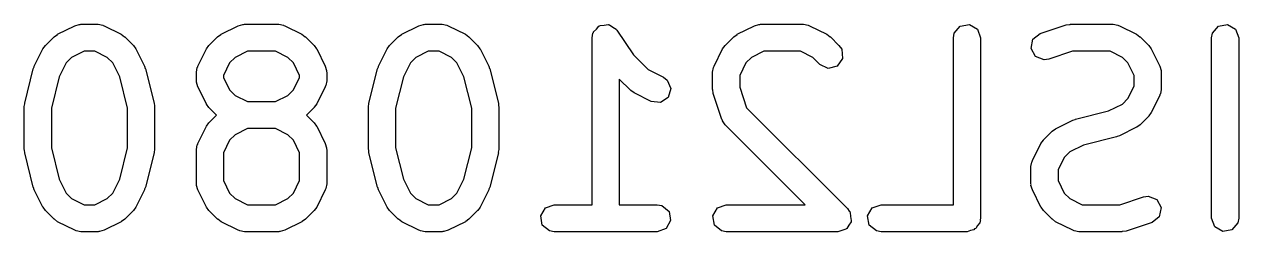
# Model space of a CAD drawing. Extents: x 0.71 to 2.8, y 0.02 to 3.49.
# Drawn here: x 1.488 to 1.7526, y 3.4401 to 3.4853 of the extents above; entities that cross this region are included whole.
import ezdxf

# ---------------------------------------------------------------- set-up
doc = ezdxf.new("R2010")
doc.units = 0
doc.header["$MEASUREMENT"] = 0
doc.layers.add('BLACK', color=7, linetype='CONTINUOUS')

msp = doc.modelspace()

# ---------------------------------------------------------------- linework, layer by layer
at = {"layer": 'BLACK', "linetype": 'CONTINUOUS'}
for p, q in [((1.49898, 3.48503), (1.49997, 3.48532)), ((1.49997, 3.48532), (1.50014, 3.48528)), ((1.50014, 3.48528), (1.5003, 3.48534)), ((1.5003, 3.48534), (1.50405, 3.48534)), ((1.50405, 3.48534), (1.50506, 3.48516)), ((1.50506, 3.48516), (1.5052, 3.48505)), ((1.5052, 3.48505), (1.50537, 3.48503)), ((1.5346, 3.48503), (1.53559, 3.48532)), ((1.53559, 3.48532), (1.53576, 3.48528)), ((1.53576, 3.48528), (1.53593, 3.48534)), ((1.53593, 3.48534), (1.54342, 3.48534)), ((1.54342, 3.48534), (1.54443, 3.48516)), ((1.54443, 3.48516), (1.54457, 3.48505)), ((1.54457, 3.48505), (1.54474, 3.48503)), ((1.57397, 3.48503), (1.57496, 3.48532)), ((1.57496, 3.48532), (1.57513, 3.48528)), ((1.57513, 3.48528), (1.5753, 3.48534)), ((1.5753, 3.48534), (1.57904, 3.48534)), ((1.57904, 3.48534), (1.58005, 3.48516)), ((1.58005, 3.48516), (1.58019, 3.48505)), ((1.58019, 3.48505), (1.58037, 3.48503)), ((1.61336, 3.48498), (1.61348, 3.48509)), ((1.61348, 3.48509), (1.61433, 3.48515)), ((1.61433, 3.48515), (1.61518, 3.4853)), ((1.61518, 3.4853), (1.61533, 3.48521)), ((1.61533, 3.48521), (1.61549, 3.48522)), ((1.61549, 3.48522), (1.61619, 3.48472)), ((1.64709, 3.48503), (1.64807, 3.48532)), ((1.64807, 3.48532), (1.64825, 3.48528)), ((1.64825, 3.48528), (1.64841, 3.48534)), ((1.64841, 3.48534), (1.65778, 3.48534)), ((1.65778, 3.48534), (1.65879, 3.48516)), ((1.65879, 3.48516), (1.65893, 3.48505)), ((1.65893, 3.48505), (1.65911, 3.48503)), ((1.69193, 3.48495), (1.69392, 3.4853)), ((1.69392, 3.4853), (1.69567, 3.48429)), ((1.70934, 3.48332), (1.71497, 3.48519)), ((1.71497, 3.48519), (1.71584, 3.48532)), ((1.71584, 3.48532), (1.7159, 3.48534)), ((1.7159, 3.48534), (1.72528, 3.48534)), ((1.72528, 3.48534), (1.72629, 3.48516)), ((1.72629, 3.48516), (1.72642, 3.48505)), ((1.72642, 3.48505), (1.7266, 3.48503)), ((1.74817, 3.48495), (1.75016, 3.4853)), ((1.75016, 3.4853), (1.75191, 3.48429)), ((1.49259, 3.48073), (1.49447, 3.4826)), ((1.49447, 3.4826), (1.49519, 3.48311)), ((1.49519, 3.48311), (1.49523, 3.48316)), ((1.49523, 3.48316), (1.49898, 3.48503)), ((1.50537, 3.48503), (1.50912, 3.48316)), ((1.50912, 3.48316), (1.50983, 3.48263)), ((1.50983, 3.48263), (1.50989, 3.4826)), ((1.50989, 3.4826), (1.51177, 3.48073)), ((1.52821, 3.48073), (1.53009, 3.4826)), ((1.53009, 3.4826), (1.53081, 3.48311)), ((1.53081, 3.48311), (1.53086, 3.48316)), ((1.53086, 3.48316), (1.5346, 3.48503)), ((1.54474, 3.48503), (1.54849, 3.48316)), ((1.54849, 3.48316), (1.5492, 3.48263)), ((1.5492, 3.48263), (1.54926, 3.4826)), ((1.54926, 3.4826), (1.55114, 3.48073)), ((1.56758, 3.48073), (1.56946, 3.4826)), ((1.56946, 3.4826), (1.57018, 3.48311)), ((1.57018, 3.48311), (1.57023, 3.48316)), ((1.57023, 3.48316), (1.57397, 3.48503)), ((1.58037, 3.48503), (1.58411, 3.48316)), ((1.58411, 3.48316), (1.58482, 3.48263)), ((1.58482, 3.48263), (1.58488, 3.4826)), ((1.58488, 3.4826), (1.58676, 3.48073)), ((1.61171, 3.48239), (1.61189, 3.4834)), ((1.61189, 3.4834), (1.612, 3.48353)), ((1.612, 3.48353), (1.61202, 3.4837)), ((1.61202, 3.4837), (1.61264, 3.48429)), ((1.61264, 3.48429), (1.61319, 3.48495)), ((1.61319, 3.48495), (1.61336, 3.48498)), ((1.61619, 3.48472), (1.61693, 3.48429)), ((1.61693, 3.48429), (1.61699, 3.48413)), ((1.61699, 3.48413), (1.61712, 3.48403)), ((1.61712, 3.48403), (1.62071, 3.47865)), ((1.6407, 3.48073), (1.64257, 3.4826)), ((1.64257, 3.4826), (1.6433, 3.48311)), ((1.6433, 3.48311), (1.64334, 3.48316)), ((1.64334, 3.48316), (1.64709, 3.48503)), ((1.65911, 3.48503), (1.66285, 3.48316)), ((1.66285, 3.48316), (1.66356, 3.48263)), ((1.66356, 3.48263), (1.66362, 3.4826)), ((1.66362, 3.4826), (1.6655, 3.48073)), ((1.69045, 3.48239), (1.69063, 3.4834)), ((1.69063, 3.4834), (1.69193, 3.48495)), ((1.69567, 3.48429), (1.69636, 3.48239)), ((1.70776, 3.48206), (1.70934, 3.48332)), ((1.7266, 3.48503), (1.73035, 3.48316)), ((1.73035, 3.48316), (1.73106, 3.48263)), ((1.73106, 3.48263), (1.73111, 3.4826)), ((1.73111, 3.4826), (1.73299, 3.48073)), ((1.7467, 3.48239), (1.74687, 3.4834)), ((1.74687, 3.4834), (1.74817, 3.48495)), ((1.75191, 3.48429), (1.7526, 3.48239)), ((1.49016, 3.47621), (1.49204, 3.47996)), ((1.49204, 3.47996), (1.49257, 3.48067)), ((1.49257, 3.48067), (1.49259, 3.48073)), ((1.51177, 3.48073), (1.51227, 3.48)), ((1.51227, 3.48), (1.51232, 3.47996)), ((1.51232, 3.47996), (1.51419, 3.47621)), ((1.52579, 3.47621), (1.52766, 3.47996)), ((1.52766, 3.47996), (1.52819, 3.48067)), ((1.52819, 3.48067), (1.52821, 3.48073)), ((1.55114, 3.48073), (1.55164, 3.48)), ((1.55164, 3.48), (1.55169, 3.47996)), ((1.55169, 3.47996), (1.55356, 3.47621)), ((1.56516, 3.47621), (1.56703, 3.47996)), ((1.56703, 3.47996), (1.56756, 3.48067)), ((1.56756, 3.48067), (1.56758, 3.48073)), ((1.58676, 3.48073), (1.58726, 3.48)), ((1.58726, 3.48), (1.58731, 3.47996)), ((1.58731, 3.47996), (1.58918, 3.47621)), ((1.61171, 3.44597), (1.61171, 3.48239)), ((1.63827, 3.47621), (1.64015, 3.47996)), ((1.64015, 3.47996), (1.64067, 3.48067)), ((1.64067, 3.48067), (1.6407, 3.48073)), ((1.6655, 3.48073), (1.66609, 3.47989)), ((1.66609, 3.47989), (1.66626, 3.47788)), ((1.69045, 3.44597), (1.69045, 3.48239)), ((1.69636, 3.48239), (1.69636, 3.44302)), ((1.70736, 3.48008), (1.70776, 3.48206)), ((1.70832, 3.4783), (1.70736, 3.48008)), ((1.73299, 3.48073), (1.73349, 3.48)), ((1.73349, 3.48), (1.73354, 3.47996)), ((1.73354, 3.47996), (1.73542, 3.47621)), ((1.7467, 3.44302), (1.7467, 3.48239)), ((1.7526, 3.48239), (1.7526, 3.44302)), ((1.4983, 3.47809), (1.49711, 3.47689)), ((1.501, 3.47944), (1.4983, 3.47809)), ((1.50336, 3.47944), (1.501, 3.47944)), ((1.50605, 3.47809), (1.50336, 3.47944)), ((1.50725, 3.47689), (1.50605, 3.47809)), ((1.53392, 3.47809), (1.53273, 3.47689)), ((1.53662, 3.47944), (1.53392, 3.47809)), ((1.54273, 3.47944), (1.53662, 3.47944)), ((1.54542, 3.47809), (1.54273, 3.47944)), ((1.54662, 3.47689), (1.54542, 3.47809)), ((1.57329, 3.47809), (1.5721, 3.47689)), ((1.57599, 3.47944), (1.57329, 3.47809)), ((1.57835, 3.47944), (1.57599, 3.47944)), ((1.58105, 3.47809), (1.57835, 3.47944)), ((1.58224, 3.47689), (1.58105, 3.47809)), ((1.62071, 3.47865), (1.62391, 3.47544)), ((1.64641, 3.47809), (1.64521, 3.47689)), ((1.64911, 3.47944), (1.64641, 3.47809)), ((1.65709, 3.47944), (1.64911, 3.47944)), ((1.65979, 3.47809), (1.65709, 3.47944)), ((1.66132, 3.47655), (1.65979, 3.47809)), ((1.66626, 3.47788), (1.6651, 3.47622)), ((1.7102, 3.47756), (1.70832, 3.4783)), ((1.71121, 3.47771), (1.7102, 3.47756)), ((1.71638, 3.47944), (1.71121, 3.47771)), ((1.72458, 3.47944), (1.71638, 3.47944)), ((1.72728, 3.47809), (1.72458, 3.47944)), ((1.72847, 3.47689), (1.72728, 3.47809)), ((1.48807, 3.46811), (1.48994, 3.47561)), ((1.48994, 3.47561), (1.49015, 3.47607)), ((1.49015, 3.47607), (1.49016, 3.47621)), ((1.49711, 3.47689), (1.49559, 3.47386)), ((1.50877, 3.47386), (1.50725, 3.47689)), ((1.51419, 3.47621), (1.51434, 3.47572)), ((1.51434, 3.47572), (1.51442, 3.47561)), ((1.51442, 3.47561), (1.51629, 3.46811)), ((1.52547, 3.47489), (1.52565, 3.4759)), ((1.52547, 3.47302), (1.52547, 3.47489)), ((1.52565, 3.4759), (1.52576, 3.47604)), ((1.52576, 3.47604), (1.52579, 3.47621)), ((1.53273, 3.47689), (1.53138, 3.47419)), ((1.54797, 3.47419), (1.54662, 3.47689)), ((1.55356, 3.47621), (1.55386, 3.47523)), ((1.55386, 3.47523), (1.55382, 3.47506)), ((1.55382, 3.47506), (1.55388, 3.47489)), ((1.55388, 3.47489), (1.55388, 3.47302)), ((1.56306, 3.46811), (1.56493, 3.47561)), ((1.56493, 3.47561), (1.56514, 3.47607)), ((1.56514, 3.47607), (1.56516, 3.47621)), ((1.5721, 3.47689), (1.57058, 3.47386)), ((1.58376, 3.47386), (1.58224, 3.47689)), ((1.58918, 3.47621), (1.58933, 3.47572)), ((1.58933, 3.47572), (1.58941, 3.47561)), ((1.58941, 3.47561), (1.59128, 3.46811)), ((1.62391, 3.47544), (1.62723, 3.47378)), ((1.63796, 3.47489), (1.63814, 3.4759)), ((1.63796, 3.47114), (1.63796, 3.47489)), ((1.63814, 3.4759), (1.63825, 3.47604)), ((1.63825, 3.47604), (1.63827, 3.47621)), ((1.64521, 3.47689), (1.64386, 3.47419)), ((1.66315, 3.4757), (1.66132, 3.47655)), ((1.6651, 3.47622), (1.66315, 3.4757)), ((1.72982, 3.47419), (1.72847, 3.47689)), ((1.73542, 3.47621), (1.73571, 3.47523)), ((1.73571, 3.47523), (1.73567, 3.47506)), ((1.73567, 3.47506), (1.73573, 3.47489)), ((1.73573, 3.47489), (1.73573, 3.47114)), ((1.49559, 3.47386), (1.49388, 3.46703)), ((1.51048, 3.46703), (1.50877, 3.47386)), ((1.52553, 3.47285), (1.52547, 3.47302)), ((1.52549, 3.47268), (1.52553, 3.47285)), ((1.52579, 3.47169), (1.52549, 3.47268)), ((1.53138, 3.47419), (1.53138, 3.47371)), ((1.53138, 3.47371), (1.53273, 3.47101)), ((1.54662, 3.47101), (1.54797, 3.47371)), ((1.54797, 3.47371), (1.54797, 3.47419)), ((1.55358, 3.47187), (1.55356, 3.47169)), ((1.5537, 3.47201), (1.55358, 3.47187)), ((1.55388, 3.47302), (1.5537, 3.47201)), ((1.57058, 3.47386), (1.56887, 3.46703)), ((1.58547, 3.46703), (1.58376, 3.47386)), ((1.62008, 3.47093), (1.61762, 3.47339)), ((1.61762, 3.47339), (1.61762, 3.44597)), ((1.62723, 3.47378), (1.62806, 3.47317)), ((1.62806, 3.47317), (1.62886, 3.47132)), ((1.64386, 3.47419), (1.64386, 3.47162)), ((1.72847, 3.46914), (1.72982, 3.47184)), ((1.72982, 3.47184), (1.72982, 3.47419)), ((1.52766, 3.46795), (1.52579, 3.47169)), ((1.53273, 3.47101), (1.53392, 3.46982)), ((1.53392, 3.46982), (1.53662, 3.46847)), ((1.54273, 3.46847), (1.54542, 3.46982)), ((1.54542, 3.46982), (1.54662, 3.47101)), ((1.55356, 3.47169), (1.55169, 3.46795)), ((1.62013, 3.4709), (1.62008, 3.47093)), ((1.62084, 3.47037), (1.62013, 3.4709)), ((1.62459, 3.4685), (1.62084, 3.47037)), ((1.62829, 3.46938), (1.6266, 3.46827)), ((1.62886, 3.47132), (1.62829, 3.46938)), ((1.63798, 3.47108), (1.63796, 3.47114)), ((1.63811, 3.47021), (1.63798, 3.47108)), ((1.63999, 3.46458), (1.63811, 3.47021)), ((1.64386, 3.47162), (1.64537, 3.46711)), ((1.73542, 3.46982), (1.73354, 3.46607)), ((1.73544, 3.47), (1.73542, 3.46982)), ((1.73555, 3.47013), (1.73544, 3.47)), ((1.73573, 3.47114), (1.73555, 3.47013)), ((1.48798, 3.46739), (1.48808, 3.46797)), ((1.48798, 3.45802), (1.48798, 3.46739)), ((1.48808, 3.46797), (1.48807, 3.46811)), ((1.49388, 3.46703), (1.49388, 3.45838)), ((1.51048, 3.45838), (1.51048, 3.46703)), ((1.51629, 3.46811), (1.51633, 3.46752)), ((1.51633, 3.46752), (1.51638, 3.46739)), ((1.51638, 3.46739), (1.51638, 3.45802)), ((1.52771, 3.4679), (1.52766, 3.46795)), ((1.52821, 3.46718), (1.52771, 3.4679)), ((1.52987, 3.46552), (1.52821, 3.46718)), ((1.53662, 3.46847), (1.54273, 3.46847)), ((1.55114, 3.46718), (1.54947, 3.46552)), ((1.55116, 3.46724), (1.55114, 3.46718)), ((1.55169, 3.46795), (1.55116, 3.46724)), ((1.56297, 3.46739), (1.56307, 3.46797)), ((1.56297, 3.45802), (1.56297, 3.46739)), ((1.56307, 3.46797), (1.56306, 3.46811)), ((1.56887, 3.46703), (1.56887, 3.45838)), ((1.58547, 3.45838), (1.58547, 3.46703)), ((1.59128, 3.46811), (1.59132, 3.46752)), ((1.59132, 3.46752), (1.59137, 3.46739)), ((1.59137, 3.46739), (1.59137, 3.45802)), ((1.6266, 3.46827), (1.62459, 3.4685)), ((1.64537, 3.46711), (1.66737, 3.44511)), ((1.72425, 3.46643), (1.72728, 3.46794)), ((1.72728, 3.46794), (1.72847, 3.46914)), ((1.52821, 3.46385), (1.52987, 3.46552)), ((1.54947, 3.46552), (1.55114, 3.46385)), ((1.6401, 3.46444), (1.63999, 3.46458)), ((1.64011, 3.46427), (1.6401, 3.46444)), ((1.6407, 3.46343), (1.64011, 3.46427)), ((1.71271, 3.46253), (1.71646, 3.46441)), ((1.71646, 3.46441), (1.71695, 3.46455)), ((1.71695, 3.46455), (1.71706, 3.46463)), ((1.71706, 3.46463), (1.72425, 3.46643)), ((1.73299, 3.4653), (1.73111, 3.46343)), ((1.73302, 3.46536), (1.73299, 3.4653)), ((1.73354, 3.46607), (1.73302, 3.46536)), ((1.52579, 3.45934), (1.52766, 3.46309)), ((1.52766, 3.46309), (1.52819, 3.4638)), ((1.52819, 3.4638), (1.52821, 3.46385)), ((1.53662, 3.46256), (1.53392, 3.46121)), ((1.54273, 3.46256), (1.53662, 3.46256)), ((1.54542, 3.46121), (1.54273, 3.46256)), ((1.55114, 3.46385), (1.55164, 3.46313)), ((1.55164, 3.46313), (1.55169, 3.46309)), ((1.55169, 3.46309), (1.55356, 3.45934)), ((1.65816, 3.44597), (1.6407, 3.46343)), ((1.71007, 3.4601), (1.71194, 3.46198)), ((1.71194, 3.46198), (1.71266, 3.46249)), ((1.71266, 3.46249), (1.71271, 3.46253)), ((1.73035, 3.46288), (1.7266, 3.461)), ((1.73039, 3.46292), (1.73035, 3.46288)), ((1.73111, 3.46343), (1.73039, 3.46292)), ((1.52547, 3.45802), (1.52565, 3.45903)), ((1.52565, 3.45903), (1.52576, 3.45916)), ((1.52576, 3.45916), (1.52579, 3.45934)), ((1.53273, 3.46002), (1.53138, 3.45732)), ((1.53392, 3.46121), (1.53273, 3.46002)), ((1.54662, 3.46002), (1.54542, 3.46121)), ((1.54797, 3.45732), (1.54662, 3.46002)), ((1.55356, 3.45934), (1.55386, 3.45835)), ((1.70764, 3.45559), (1.70951, 3.45934)), ((1.70951, 3.45934), (1.71004, 3.46005)), ((1.71004, 3.46005), (1.71007, 3.4601)), ((1.71881, 3.45898), (1.71578, 3.45747)), ((1.72599, 3.46078), (1.71881, 3.45898)), ((1.72611, 3.46086), (1.72599, 3.46078)), ((1.7266, 3.461), (1.72611, 3.46086)), ((1.48802, 3.45789), (1.48798, 3.45802)), ((1.48807, 3.4573), (1.48802, 3.45789)), ((1.48994, 3.4498), (1.48807, 3.4573)), ((1.49388, 3.45838), (1.49559, 3.45155)), ((1.50877, 3.45155), (1.51048, 3.45838)), ((1.51629, 3.4573), (1.51442, 3.4498)), ((1.51638, 3.45802), (1.51628, 3.45744)), ((1.51628, 3.45744), (1.51629, 3.4573)), ((1.52547, 3.45052), (1.52547, 3.45802)), ((1.53138, 3.45732), (1.53138, 3.45122)), ((1.54797, 3.45122), (1.54797, 3.45732)), ((1.55386, 3.45835), (1.55382, 3.45818)), ((1.55382, 3.45818), (1.55388, 3.45802)), ((1.55388, 3.45802), (1.55388, 3.45052)), ((1.56302, 3.45789), (1.56297, 3.45802)), ((1.56306, 3.4573), (1.56302, 3.45789)), ((1.56493, 3.4498), (1.56306, 3.4573)), ((1.56887, 3.45838), (1.57058, 3.45155)), ((1.58376, 3.45155), (1.58547, 3.45838)), ((1.59128, 3.4573), (1.58941, 3.4498)), ((1.59137, 3.45802), (1.59127, 3.45744)), ((1.59127, 3.45744), (1.59128, 3.4573)), ((1.71458, 3.45627), (1.71323, 3.45357)), ((1.71578, 3.45747), (1.71458, 3.45627)), ((1.70733, 3.45427), (1.7075, 3.45528)), ((1.70733, 3.45052), (1.70733, 3.45427)), ((1.7075, 3.45528), (1.70762, 3.45541)), ((1.70762, 3.45541), (1.70764, 3.45559)), ((1.71323, 3.45357), (1.71323, 3.45122)), ((1.49559, 3.45155), (1.49711, 3.44852)), ((1.50725, 3.44852), (1.50877, 3.45155)), ((1.53138, 3.45122), (1.53273, 3.44852)), ((1.54662, 3.44852), (1.54797, 3.45122)), ((1.57058, 3.45155), (1.5721, 3.44852)), ((1.58224, 3.44852), (1.58376, 3.45155)), ((1.71323, 3.45122), (1.71458, 3.44852)), ((1.49002, 3.44969), (1.48994, 3.4498)), ((1.49016, 3.4492), (1.49002, 3.44969)), ((1.49204, 3.44545), (1.49016, 3.4492)), ((1.49711, 3.44852), (1.4983, 3.44732)), ((1.50605, 3.44732), (1.50725, 3.44852)), ((1.51419, 3.4492), (1.51232, 3.44545)), ((1.51421, 3.44934), (1.51419, 3.4492)), ((1.51442, 3.4498), (1.51421, 3.44934)), ((1.52553, 3.45035), (1.52547, 3.45052)), ((1.52549, 3.45018), (1.52553, 3.45035)), ((1.52579, 3.4492), (1.52549, 3.45018)), ((1.52766, 3.44545), (1.52579, 3.4492)), ((1.53273, 3.44852), (1.53392, 3.44732)), ((1.54542, 3.44732), (1.54662, 3.44852)), ((1.55356, 3.4492), (1.55169, 3.44545)), ((1.55358, 3.44937), (1.55356, 3.4492)), ((1.5537, 3.44951), (1.55358, 3.44937)), ((1.55388, 3.45052), (1.5537, 3.44951)), ((1.56501, 3.44969), (1.56493, 3.4498)), ((1.56516, 3.4492), (1.56501, 3.44969)), ((1.56703, 3.44545), (1.56516, 3.4492)), ((1.5721, 3.44852), (1.57329, 3.44732)), ((1.58105, 3.44732), (1.58224, 3.44852)), ((1.58918, 3.4492), (1.58731, 3.44545)), ((1.5892, 3.44934), (1.58918, 3.4492)), ((1.58941, 3.4498), (1.5892, 3.44934)), ((1.70739, 3.45035), (1.70733, 3.45052)), ((1.70734, 3.45018), (1.70739, 3.45035)), ((1.70764, 3.4492), (1.70734, 3.45018)), ((1.70951, 3.44545), (1.70764, 3.4492)), ((1.71458, 3.44852), (1.71578, 3.44732)), ((1.49209, 3.4454), (1.49204, 3.44545)), ((1.49259, 3.44468), (1.49209, 3.4454)), ((1.4983, 3.44732), (1.501, 3.44597)), ((1.501, 3.44597), (1.50336, 3.44597)), ((1.50336, 3.44597), (1.50605, 3.44732)), ((1.51232, 3.44545), (1.51179, 3.44474)), ((1.52771, 3.4454), (1.52766, 3.44545)), ((1.52821, 3.44468), (1.52771, 3.4454)), ((1.53392, 3.44732), (1.53662, 3.44597)), ((1.53662, 3.44597), (1.54273, 3.44597)), ((1.54273, 3.44597), (1.54542, 3.44732)), ((1.55169, 3.44545), (1.55116, 3.44474)), ((1.56708, 3.4454), (1.56703, 3.44545)), ((1.56758, 3.44468), (1.56708, 3.4454)), ((1.57329, 3.44732), (1.57599, 3.44597)), ((1.57599, 3.44597), (1.57835, 3.44597)), ((1.57835, 3.44597), (1.58105, 3.44732)), ((1.58731, 3.44545), (1.58678, 3.44474)), ((1.60152, 3.44528), (1.60342, 3.44597)), ((1.60342, 3.44597), (1.61171, 3.44597)), ((1.61762, 3.44597), (1.62591, 3.44597)), ((1.62591, 3.44597), (1.62692, 3.44579)), ((1.62692, 3.44579), (1.62847, 3.4445)), ((1.63901, 3.44528), (1.64091, 3.44597)), ((1.64091, 3.44597), (1.65816, 3.44597)), ((1.67276, 3.44528), (1.67466, 3.44597)), ((1.67466, 3.44597), (1.69045, 3.44597)), ((1.70956, 3.4454), (1.70951, 3.44545)), ((1.71007, 3.44468), (1.70956, 3.4454)), ((1.71578, 3.44732), (1.71847, 3.44597)), ((1.71847, 3.44597), (1.72667, 3.44597)), ((1.72667, 3.44597), (1.73184, 3.44769)), ((1.73184, 3.44769), (1.73286, 3.44785)), ((1.73286, 3.44785), (1.73473, 3.4471)), ((1.73473, 3.4471), (1.7357, 3.44533)), ((1.49447, 3.44281), (1.49259, 3.44468)), ((1.49453, 3.44278), (1.49447, 3.44281)), ((1.49523, 3.44225), (1.49453, 3.44278)), ((1.50989, 3.44281), (1.50917, 3.4423)), ((1.51177, 3.44468), (1.50989, 3.44281)), ((1.51179, 3.44474), (1.51177, 3.44468)), ((1.53009, 3.44281), (1.52821, 3.44468)), ((1.53015, 3.44278), (1.53009, 3.44281)), ((1.53086, 3.44225), (1.53015, 3.44278)), ((1.54926, 3.44281), (1.54854, 3.4423)), ((1.55114, 3.44468), (1.54926, 3.44281)), ((1.55116, 3.44474), (1.55114, 3.44468)), ((1.56946, 3.44281), (1.56758, 3.44468)), ((1.56952, 3.44278), (1.56946, 3.44281)), ((1.57023, 3.44225), (1.56952, 3.44278)), ((1.58488, 3.44281), (1.58416, 3.4423)), ((1.58676, 3.44468), (1.58488, 3.44281)), ((1.58678, 3.44474), (1.58676, 3.44468)), ((1.60051, 3.44353), (1.60152, 3.44528)), ((1.60086, 3.44154), (1.60051, 3.44353)), ((1.62847, 3.4445), (1.62882, 3.44251)), ((1.638, 3.44353), (1.63901, 3.44528)), ((1.63835, 3.44154), (1.638, 3.44353)), ((1.66737, 3.44511), (1.66774, 3.44458)), ((1.66774, 3.44458), (1.66784, 3.4445)), ((1.66784, 3.4445), (1.66785, 3.44442)), ((1.66785, 3.44442), (1.66796, 3.44427)), ((1.66796, 3.44427), (1.66804, 3.44338)), ((1.66804, 3.44338), (1.66819, 3.44251)), ((1.67175, 3.44353), (1.67276, 3.44528)), ((1.6721, 3.44154), (1.67175, 3.44353)), ((1.69636, 3.44302), (1.69629, 3.44264)), ((1.71194, 3.44281), (1.71007, 3.44468)), ((1.712, 3.44278), (1.71194, 3.44281)), ((1.71271, 3.44225), (1.712, 3.44278)), ((1.73529, 3.44335), (1.73371, 3.44209)), ((1.7357, 3.44533), (1.73529, 3.44335)), ((1.74739, 3.44112), (1.7467, 3.44302)), ((1.7526, 3.44302), (1.75242, 3.44201)), ((1.49898, 3.44038), (1.49523, 3.44225)), ((1.49916, 3.44036), (1.49898, 3.44038)), ((1.49929, 3.44024), (1.49916, 3.44036)), ((1.5003, 3.44007), (1.49929, 3.44024)), ((1.50405, 3.44007), (1.5003, 3.44007)), ((1.50422, 3.44013), (1.50405, 3.44007)), ((1.50439, 3.44009), (1.50422, 3.44013)), ((1.50537, 3.44038), (1.50439, 3.44009)), ((1.50912, 3.44225), (1.50537, 3.44038)), ((1.50917, 3.4423), (1.50912, 3.44225)), ((1.5346, 3.44038), (1.53086, 3.44225)), ((1.53478, 3.44036), (1.5346, 3.44038)), ((1.53492, 3.44024), (1.53478, 3.44036)), ((1.53593, 3.44007), (1.53492, 3.44024)), ((1.54342, 3.44007), (1.53593, 3.44007)), ((1.54359, 3.44013), (1.54342, 3.44007)), ((1.54376, 3.44009), (1.54359, 3.44013)), ((1.54474, 3.44038), (1.54376, 3.44009)), ((1.54849, 3.44225), (1.54474, 3.44038)), ((1.54854, 3.4423), (1.54849, 3.44225)), ((1.57397, 3.44038), (1.57023, 3.44225)), ((1.57415, 3.44036), (1.57397, 3.44038)), ((1.57429, 3.44024), (1.57415, 3.44036)), ((1.5753, 3.44007), (1.57429, 3.44024)), ((1.57904, 3.44007), (1.5753, 3.44007)), ((1.57921, 3.44013), (1.57904, 3.44007)), ((1.57938, 3.44009), (1.57921, 3.44013)), ((1.58037, 3.44038), (1.57938, 3.44009)), ((1.58411, 3.44225), (1.58037, 3.44038)), ((1.58416, 3.4423), (1.58411, 3.44225)), ((1.60241, 3.44024), (1.60086, 3.44154)), ((1.60342, 3.44007), (1.60241, 3.44024)), ((1.62591, 3.44007), (1.60342, 3.44007)), ((1.62781, 3.44076), (1.62591, 3.44007)), ((1.62882, 3.44251), (1.62781, 3.44076)), ((1.6399, 3.44024), (1.63835, 3.44154)), ((1.64091, 3.44007), (1.6399, 3.44024)), ((1.66528, 3.44007), (1.64091, 3.44007)), ((1.66612, 3.44037), (1.66528, 3.44007)), ((1.66698, 3.4406), (1.66612, 3.44037)), ((1.66706, 3.44071), (1.66698, 3.4406)), ((1.66718, 3.44076), (1.66706, 3.44071)), ((1.66763, 3.44153), (1.66718, 3.44076)), ((1.66814, 3.44225), (1.66763, 3.44153)), ((1.66819, 3.44251), (1.66812, 3.44239)), ((1.66812, 3.44239), (1.66814, 3.44225)), ((1.67365, 3.44024), (1.6721, 3.44154)), ((1.67466, 3.44007), (1.67365, 3.44024)), ((1.69341, 3.44007), (1.67466, 3.44007)), ((1.69413, 3.44033), (1.69341, 3.44007)), ((1.69488, 3.44046), (1.69413, 3.44033)), ((1.69505, 3.44067), (1.69488, 3.44046)), ((1.6953, 3.44076), (1.69505, 3.44067)), ((1.69569, 3.44142), (1.6953, 3.44076)), ((1.69618, 3.44201), (1.69569, 3.44142)), ((1.69625, 3.44239), (1.69618, 3.44201)), ((1.69631, 3.44251), (1.69625, 3.44239)), ((1.69629, 3.44264), (1.69631, 3.44251)), ((1.71646, 3.44038), (1.71271, 3.44225)), ((1.71663, 3.44036), (1.71646, 3.44038)), ((1.71677, 3.44024), (1.71663, 3.44036)), ((1.71778, 3.44007), (1.71677, 3.44024)), ((1.72715, 3.44007), (1.71778, 3.44007)), ((1.72721, 3.44009), (1.72715, 3.44007)), ((1.72808, 3.44022), (1.72721, 3.44009)), ((1.73371, 3.44209), (1.72808, 3.44022)), ((1.74914, 3.44011), (1.74739, 3.44112)), ((1.75112, 3.44046), (1.74914, 3.44011)), ((1.75242, 3.44201), (1.75112, 3.44046))]:
    msp.add_line(p, q, dxfattribs=at)

doc.saveas('drawing.dxf')
